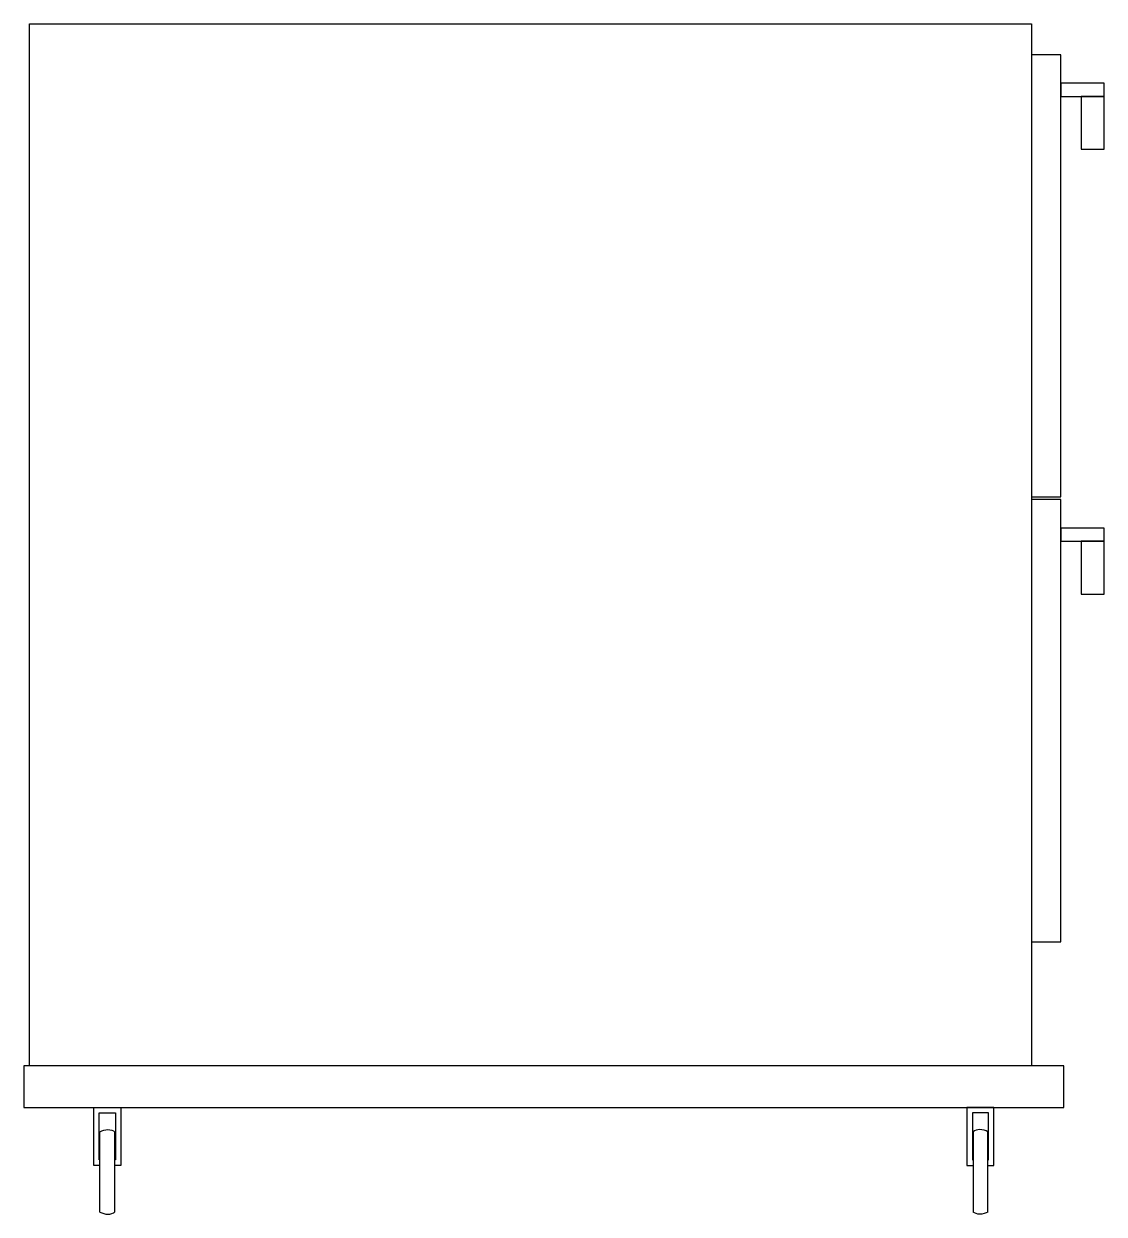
# Model space of a CAD drawing. Extents: x 1907.5 to 1952.3, y -1590.8 to -1541.5.
import ezdxf

# ---------------------------------------------------------------- set-up
doc = ezdxf.new("R2010")
doc.units = 0
doc.layers.get('0').update_dxf_attribs({"linetype": 'CONTINUOUS'})

# ---------------------------------------------------------------- blocks, each defined once
blk = doc.blocks.new('A$C5D344876')
for points in [[(-76.671, 26.21), (-35.174, 26.21), (-35.174, 69.362), (-76.671, 69.362)], [(-77.892, 68.082), (-76.671, 68.082), (-76.671, 49.774), (-77.892, 49.774)], [(-77.892, 66.357), (-79.688, 66.357), (-79.688, 66.903), (-77.892, 66.903)], [(-79.688, 66.357), (-78.733, 66.357), (-78.733, 64.168), (-79.688, 64.168)], [(-77.892, 49.656), (-76.671, 49.656), (-76.671, 31.345), (-77.892, 31.345)], [(-77.892, 47.932), (-79.688, 47.932), (-79.688, 48.478), (-77.892, 48.478)], [(-79.688, 47.932), (-78.733, 47.932), (-78.733, 45.743), (-79.688, 45.743)], [(-78.02, 26.21), (-34.936, 26.21), (-34.936, 24.478), (-78.02, 24.478)]]:
    blk.add_lwpolyline(points, close=True)
for points in [[(-74.873, 22.079), (-75.119, 22.079), (-75.119, 24.478), (-74.003, 24.478), (-74.003, 22.079), (-74.257, 22.079)], [(-74.873, 22.305), (-74.893, 22.305), (-74.893, 24.252), (-74.229, 24.252), (-74.229, 22.305), (-74.257, 22.305)], [(-38.083, 22.079), (-37.837, 22.079), (-37.837, 24.478), (-38.953, 24.478), (-38.953, 22.079), (-38.699, 22.079)], [(-38.083, 22.305), (-38.063, 22.305), (-38.063, 24.252), (-38.727, 24.252), (-38.727, 22.305), (-38.699, 22.305)], [(-74.873, 23.477), (-74.795, 23.517), (-74.711, 23.545), (-74.624, 23.561), (-74.538, 23.567), (-74.455, 23.561), (-74.378, 23.545), (-74.311, 23.517), (-74.257, 23.477)], [(-74.873, 20.15), (-74.873, 23.477)], [(-74.257, 23.477), (-74.257, 20.15)], [(-38.083, 23.477), (-38.161, 23.517), (-38.245, 23.545), (-38.332, 23.561), (-38.418, 23.567), (-38.502, 23.561), (-38.578, 23.545), (-38.645, 23.517), (-38.699, 23.477)], [(-38.699, 23.477), (-38.699, 20.15)], [(-38.083, 20.15), (-38.083, 23.477)], [(-74.873, 20.15), (-74.795, 20.111), (-74.711, 20.083), (-74.624, 20.066), (-74.538, 20.06), (-74.455, 20.066), (-74.378, 20.083), (-74.311, 20.111), (-74.257, 20.15)], [(-38.083, 20.15), (-38.161, 20.111), (-38.245, 20.083), (-38.332, 20.066), (-38.418, 20.06), (-38.502, 20.066), (-38.578, 20.083), (-38.645, 20.111), (-38.699, 20.15)]]:
    blk.add_lwpolyline(points)

msp = doc.modelspace()

# ---------------------------------------------------------------- block references
at = {"xscale": -1}
msp.add_blockref('A$C5D344876', (1872.563, -1610.886), dxfattribs=at)

doc.saveas('drawing.dxf')
